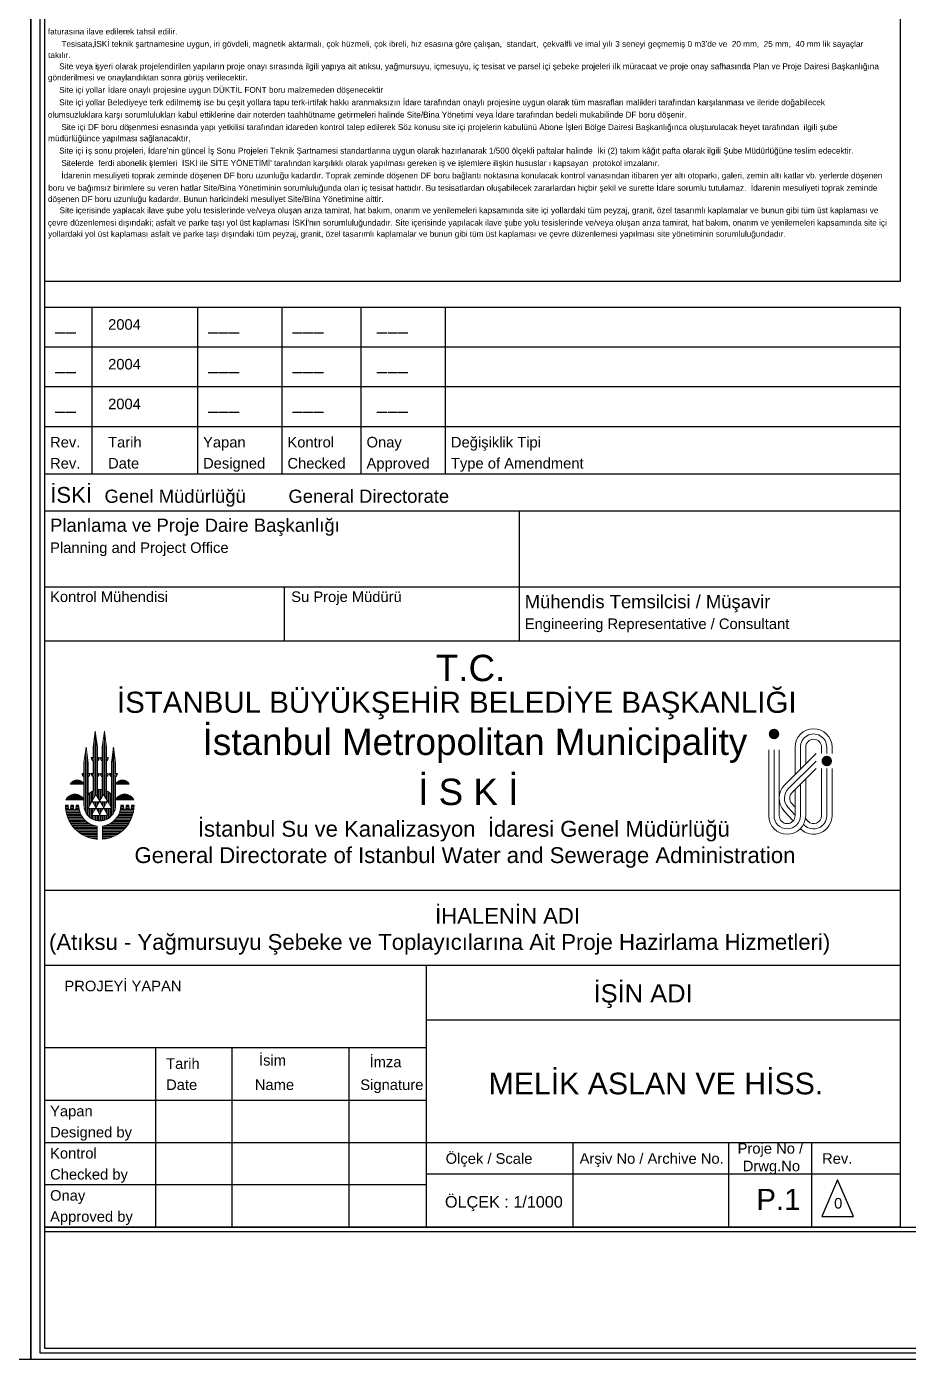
# Model space of a CAD drawing. Extents: x 386248 to 427517, y 4539405 to 4542296.
# Drawn here: x 421688 to 422645, y 4539405 to 4540853 of the extents above; entities that cross this region are included whole.
import ezdxf
from ezdxf.enums import TextEntityAlignment as Align

# ---------------------------------------------------------------- set-up
doc = ezdxf.new("R2010")
doc.units = 0
for name, color, linetype, lineweight in [('iskabis_antet', 7, 'Continuous', 0), ('iskabis_bilgi', 7, 'Continuous', 0), ('YAZILAR', 1, 'Continuous', 30)]:
    doc.layers.add(name, color=color, linetype=linetype, lineweight=lineweight)
doc.styles.add('erkan', font='')
doc.styles.get('erkan').set_extended_font_data('Arial')

msp = doc.modelspace()

# ---------------------------------------------------------------- hatches: boundary and pattern name
at = {"layer": 'iskabis_antet', "linetype": 'Continuous', "lineweight": 0}
h = msp.add_hatch(color=5, dxfattribs=at)
edge = h.paths.add_edge_path()
edge.add_arc((422499.324, 4540084.463), 5.727, 0, 360)
h = msp.add_hatch(color=5, dxfattribs=at)
edge = h.paths.add_edge_path()
edge.add_arc((422556.595, 4540055.133), 5.727, 0, 360)

# ---------------------------------------------------------------- linework, layer by layer
at = {"color": 30}
for p, q in [((422636.161, 4541194.667), (422636.161, 4540576.04)), ((422636.161, 4540576.04), (421707.46, 4540576.04)), ((421707.46, 4540548.133), (422636.161, 4540548.133)), ((421759.004, 4540367.062), (421759.004, 4540548.133)), ((421873.546, 4540367.062), (421873.546, 4540548.133)), ((421965.18, 4540367.062), (421965.18, 4540548.133)), ((422051.087, 4540367.062), (422051.087, 4540548.133)), ((422142.72, 4540367.062), (422142.72, 4540548.133)), ((422636.161, 4540548.133), (422636.161, 4539548.917)), ((421707.46, 4540504.959), (422636.161, 4540504.959)), ((421707.46, 4540461.785), (422636.161, 4540461.785)), ((421707.46, 4540418.611), (422636.161, 4540418.611)), ((421707.46, 4540367.067), (422636.161, 4540367.067)), ((421707.46, 4540326.978), (422636.161, 4540326.978)), ((422222.9, 4540185.207), (422222.9, 4540326.978)), ((421707.46, 4540244.282), (422636.161, 4540244.282)), ((421967.558, 4540185.207), (421967.558, 4540244.286)), ((422636.161, 4540185.207), (421707.46, 4540185.207)), ((422636.161, 4539914.384), (421707.46, 4539914.384)), ((422636.161, 4539832.99), (421707.46, 4539832.99)), ((422121.407, 4539832.99), (422121.407, 4539548.917)), ((422121.407, 4539773.925), (422636.161, 4539773.925)), ((422121.407, 4539743.638), (421707.46, 4539743.638)), ((421827.73, 4539743.638), (421827.73, 4539548.917)), ((421910.38, 4539743.638), (421910.38, 4539548.917)), ((422037.682, 4539743.638), (422037.682, 4539548.917)), ((422121.407, 4539686.367), (421707.46, 4539686.367)), ((422636.161, 4539640.55), (421707.46, 4539640.55)), ((422280.921, 4539640.55), (422280.921, 4539548.917)), ((422449.904, 4539640.55), (422449.904, 4539548.917)), ((422540.024, 4539640.55), (422540.024, 4539548.917)), ((422636.161, 4539606.188), (422121.407, 4539606.188)), ((422568.369, 4539600.062), (422551.364, 4539560.373)), ((422585.728, 4539560.373), (422568.369, 4539600.062)), ((422121.407, 4539594.733), (421707.46, 4539594.733)), ((422551.364, 4539560.373), (422585.728, 4539560.373)), ((422636.161, 4539548.917), (421707.46, 4539548.917))]:
    msp.add_line(p, q, dxfattribs=at)
at = {"layer": 'iskabis_antet', "color": 5, "linetype": 'Continuous', "lineweight": 0}
for p, q in [((421762.223, 4540087.4), (421759.938, 4540070.218)), ((421762.223, 4540087.4), (421759.938, 4540070.218)), ((421761.971, 4540017.3), (421761.971, 4540085.515)), ((421764.52, 4540070.218), (421762.223, 4540087.4)), ((421764.52, 4540070.218), (421762.223, 4540087.4)), ((421763.26, 4540018.21), (421763.26, 4540079.634)), ((421772.114, 4540087.423), (421769.823, 4540070.235)), ((421772.114, 4540087.423), (421769.823, 4540070.235)), ((421770.991, 4540018.205), (421770.991, 4540079.021)), ((421774.399, 4540070.235), (421772.114, 4540087.423)), ((421774.399, 4540070.235), (421772.114, 4540087.423)), ((421772.28, 4540017.374), (421772.28, 4540086.163)), ((421773.568, 4540015.146), (421773.568, 4540076.484)), ((421752.235, 4540070.178), (421749.95, 4540052.997)), ((421752.235, 4540070.178), (421749.95, 4540052.997)), ((421751.662, 4539999.712), (421751.662, 4540065.871)), ((421754.531, 4540052.997), (421752.235, 4540070.178)), ((421754.531, 4540052.997), (421752.235, 4540070.178)), ((421752.951, 4539997.49), (421752.951, 4540064.818)), ((421759.938, 4540070.218), (421759.938, 4540058.77)), ((421759.938, 4540070.218), (421759.938, 4540058.77)), ((421760.682, 4540015.066), (421760.682, 4540075.831)), ((421764.52, 4540058.77), (421764.52, 4540070.218)), ((421764.52, 4540058.77), (421764.52, 4540070.218)), ((421769.823, 4540070.235), (421769.823, 4540058.787)), ((421769.823, 4540070.235), (421769.823, 4540058.787)), ((421774.399, 4540058.787), (421774.399, 4540070.235)), ((421774.399, 4540058.787), (421774.399, 4540070.235)), ((421782.022, 4540070.178), (421779.731, 4540052.997)), ((421782.022, 4540070.178), (421779.731, 4540052.997)), ((421781.3, 4539997.478), (421781.3, 4540064.772)), ((421784.312, 4540052.997), (421782.022, 4540070.178)), ((421784.312, 4540052.997), (421782.022, 4540070.178)), ((421782.589, 4539999.706), (421782.589, 4540065.923)), ((422493.594, 4539995.686), (422493.594, 4540067.275)), ((422499.321, 4539995.686), (422499.321, 4540067.275)), ((422505.048, 4539995.686), (422505.048, 4540067.275)), ((422510.758, 4540028.846), (422545.138, 4540063.231)), ((422522.235, 4540040.317), (422522.235, 4540070.144)), ((422527.962, 4540046.05), (422527.962, 4540070.144)), ((422533.69, 4540070.144), (422533.687, 4540070.145)), ((422533.69, 4540051.777), (422533.69, 4540070.144)), ((422550.868, 4540070.145), (422550.865, 4540070.144)), ((422550.865, 4540070.144), (422550.865, 4540063.231)), ((422556.592, 4540070.144), (422556.592, 4540063.231)), ((422562.322, 4540070.145), (422562.325, 4540070.144)), ((422562.325, 4540070.144), (422562.325, 4540063.231)), ((421749.95, 4540052.997), (421749.95, 4540041.543)), ((421749.95, 4540052.997), (421749.95, 4540041.543)), ((421750.374, 4540003.406), (421750.374, 4540056.193)), ((421754.239, 4539995.835), (421754.239, 4540055.167)), ((421754.531, 4540041.543), (421754.531, 4540052.997)), ((421754.531, 4540041.543), (421754.531, 4540052.997)), ((421757.933, 4540058.77), (421757.931, 4540058.771)), ((421759.938, 4540058.77), (421757.933, 4540058.77)), ((421759.938, 4540058.77), (421757.933, 4540058.77)), ((421758.105, 4540057.579), (421758.105, 4540058.77)), ((421759.394, 4540055.557), (421759.394, 4540058.77)), ((421759.935, 4540055.138), (421759.938, 4540055.133)), ((421759.938, 4540055.133), (421759.938, 4540041.583)), ((421759.938, 4540055.133), (421759.938, 4540041.583)), ((421764.52, 4540055.133), (421764.517, 4540055.138)), ((421766.524, 4540058.77), (421764.52, 4540058.77)), ((421766.524, 4540058.77), (421764.52, 4540058.77)), ((421764.52, 4540041.583), (421764.52, 4540055.133)), ((421764.52, 4540041.583), (421764.52, 4540055.133)), ((421764.548, 4540055.162), (421764.548, 4540058.77)), ((421765.837, 4540056.456), (421765.837, 4540058.77)), ((421766.521, 4540058.771), (421766.524, 4540058.77)), ((421767.818, 4540058.787), (421767.818, 4540058.79)), ((421769.823, 4540058.787), (421767.818, 4540058.787)), ((421769.823, 4540058.787), (421767.818, 4540058.787)), ((421768.414, 4540056.622), (421768.414, 4540058.787)), ((421769.703, 4540055.23), (421769.703, 4540058.787)), ((421769.822, 4540055.156), (421769.823, 4540055.156)), ((421769.823, 4540055.156), (421769.823, 4540041.606)), ((421769.823, 4540055.156), (421769.823, 4540041.606)), ((421776.403, 4540058.787), (421774.399, 4540058.787)), ((421776.403, 4540058.787), (421774.399, 4540058.787)), ((421774.399, 4540041.606), (421774.399, 4540055.156)), ((421774.399, 4540055.156), (421774.404, 4540055.156)), ((421774.399, 4540041.606), (421774.399, 4540055.156)), ((421774.857, 4540055.488), (421774.857, 4540058.787)), ((421776.146, 4540057.344), (421776.146, 4540058.787)), ((421776.408, 4540058.79), (421776.403, 4540058.787)), ((421779.731, 4540052.997), (421779.731, 4540041.543)), ((421779.731, 4540052.997), (421779.731, 4540041.543)), ((421780.011, 4539995.829), (421780.011, 4540055.122)), ((421783.877, 4540003.4), (421783.877, 4540056.238)), ((421784.312, 4540041.543), (421784.312, 4540052.997)), ((421784.312, 4540041.543), (421784.312, 4540052.997)), ((422514.813, 4540024.797), (422545.138, 4540055.133)), ((421746.525, 4540033.508), (421738.662, 4540033.508)), ((421742.51, 4540034.47), (421742.419, 4540034.47)), ((421747.945, 4540041.543), (421747.945, 4540041.546)), ((421749.95, 4540041.543), (421747.945, 4540041.543)), ((421749.95, 4540041.543), (421747.945, 4540041.543)), ((421749.085, 4540038.633), (421749.085, 4540041.543)), ((421749.949, 4540037.913), (421749.95, 4540037.906)), ((421749.95, 4540037.906), (421749.95, 4540007.18)), ((421749.95, 4540037.906), (421749.95, 4540007.18)), ((421756.536, 4540041.543), (421754.531, 4540041.543)), ((421756.536, 4540041.543), (421754.531, 4540041.543)), ((421754.531, 4540037.906), (421754.531, 4540037.913)), ((421754.531, 4540018.863), (421754.531, 4540037.906)), ((421754.531, 4540018.863), (421754.531, 4540037.906)), ((421755.528, 4540038.782), (421755.528, 4540041.543)), ((421756.535, 4540041.546), (421756.536, 4540041.543)), ((421757.933, 4540041.583), (421757.931, 4540041.59)), ((421759.938, 4540041.583), (421757.933, 4540041.583)), ((421759.938, 4540041.583), (421757.933, 4540041.583)), ((421758.105, 4540040.392), (421758.105, 4540041.583)), ((421759.394, 4540038.37), (421759.394, 4540041.583)), ((421759.935, 4540037.956), (421759.938, 4540037.952)), ((421759.938, 4540037.952), (421759.938, 4540022.781)), ((421759.938, 4540037.952), (421759.938, 4540022.781)), ((421764.52, 4540037.952), (421764.517, 4540037.956)), ((421766.524, 4540041.583), (421764.52, 4540041.583)), ((421766.524, 4540041.583), (421764.52, 4540041.583)), ((421764.52, 4540024.161), (421764.52, 4540037.952)), ((421764.52, 4540024.161), (421764.52, 4540037.952)), ((421764.548, 4540037.975), (421764.548, 4540041.583)), ((421765.837, 4540039.275), (421765.837, 4540041.583)), ((421766.521, 4540041.59), (421766.524, 4540041.583)), ((421767.818, 4540041.606), (421767.818, 4540041.608)), ((421769.823, 4540041.606), (421767.818, 4540041.606)), ((421769.823, 4540041.606), (421767.818, 4540041.606)), ((421768.414, 4540039.441), (421768.414, 4540041.606)), ((421769.703, 4540038.055), (421769.703, 4540041.606)), ((421769.822, 4540037.975), (421769.823, 4540037.969)), ((421769.823, 4540037.969), (421769.823, 4540024.149)), ((421769.823, 4540037.969), (421769.823, 4540024.149)), ((421776.403, 4540041.606), (421774.399, 4540041.606)), ((421776.403, 4540041.606), (421774.399, 4540041.606)), ((421774.399, 4540037.969), (421774.404, 4540037.975)), ((421774.399, 4540022.746), (421774.399, 4540037.969)), ((421774.399, 4540022.746), (421774.399, 4540037.969)), ((421774.857, 4540038.313), (421774.857, 4540041.606)), ((421776.146, 4540040.162), (421776.146, 4540041.606)), ((421776.408, 4540041.608), (421776.403, 4540041.606)), ((421777.726, 4540041.543), (421777.726, 4540041.546)), ((421779.731, 4540041.543), (421777.726, 4540041.543)), ((421779.731, 4540041.543), (421777.726, 4540041.543)), ((421778.723, 4540038.811), (421778.723, 4540041.543)), ((421779.73, 4540037.913), (421779.731, 4540037.906)), ((421779.731, 4540037.906), (421779.731, 4540018.863)), ((421779.731, 4540037.906), (421779.731, 4540018.863)), ((421786.317, 4540041.543), (421784.312, 4540041.543)), ((421786.317, 4540041.543), (421784.312, 4540041.543)), ((421784.312, 4540037.906), (421784.312, 4540037.913)), ((421784.312, 4540007.18), (421784.312, 4540037.906)), ((421784.312, 4540007.18), (421784.312, 4540037.906)), ((421785.166, 4540038.633), (421785.166, 4540041.543)), ((421786.316, 4540041.546), (421786.317, 4540041.543)), ((421787.823, 4540033.508), (421795.681, 4540033.508)), ((422518.856, 4540020.748), (422545.138, 4540047.024)), ((422533.69, 4540035.575), (422533.69, 4539995.686)), ((422550.865, 4540047.024), (422550.865, 4539995.686)), ((422556.592, 4540047.024), (422556.592, 4539995.686)), ((422562.325, 4540047.024), (422562.325, 4539995.686)), ((421735.151, 4540030.083), (421735.151, 4540030.089)), ((421750.036, 4540030.083), (421735.151, 4540030.083)), ((421749.715, 4540030.61), (421735.472, 4540030.61)), ((421748.982, 4540031.572), (421736.21, 4540031.572)), ((421747.98, 4540032.54), (421737.196, 4540032.54)), ((421750.034, 4540030.089), (421750.036, 4540030.083)), ((421754.531, 4540018.865), (421754.531, 4540018.863)), ((421755.528, 4540005.857), (421755.528, 4540019.854)), ((421756.817, 4540008.096), (421756.817, 4540020.908)), ((421758.105, 4540010.324), (421758.105, 4540021.784)), ((421759.394, 4540012.838), (421759.394, 4540022.506)), ((421759.938, 4540022.781), (421759.935, 4540022.786)), ((421764.517, 4540024.165), (421764.52, 4540024.161)), ((421764.548, 4540016.458), (421764.548, 4540024.161)), ((421765.837, 4540014.224), (421765.837, 4540024.31)), ((421767.125, 4540011.882), (421767.125, 4540024.356)), ((421768.414, 4540014.15), (421768.414, 4540024.31)), ((421769.703, 4540016.389), (421769.703, 4540024.161)), ((421769.823, 4540024.149), (421769.822, 4540024.153)), ((421774.404, 4540022.749), (421774.399, 4540022.746)), ((421774.857, 4540012.913), (421774.857, 4540022.512)), ((421776.146, 4540010.525), (421776.146, 4540021.784)), ((421777.434, 4540008.348), (421777.434, 4540020.908)), ((421778.723, 4540006.109), (421778.723, 4540019.854)), ((421779.731, 4540018.863), (421779.73, 4540018.865)), ((421784.311, 4540030.089), (421784.312, 4540030.083)), ((421784.312, 4540030.083), (421799.197, 4540030.083)), ((421784.633, 4540030.61), (421798.871, 4540030.61)), ((421785.36, 4540031.572), (421798.138, 4540031.572)), ((421786.368, 4540032.54), (421797.153, 4540032.54)), ((421799.197, 4540030.083), (421799.194, 4540030.089)), ((422510.761, 4540028.852), (422510.758, 4540028.846)), ((422514.81, 4540024.802), (422514.813, 4540024.797)), ((422518.86, 4540020.752), (422518.856, 4540020.748)), ((422522.235, 4540024.121), (422522.235, 4539995.686)), ((422527.962, 4540029.848), (422527.962, 4539995.686)), ((421729.904, 4540007.184), (421729.905, 4540007.18)), ((421729.905, 4540007.18), (421732.768, 4540007.18)), ((421729.928, 4540006.143), (421732.831, 4540006.143)), ((421729.985, 4540004.855), (421732.917, 4540004.855)), ((421730.197, 4540012.907), (421730.196, 4540012.912)), ((421750.036, 4540012.907), (421730.197, 4540012.907)), ((421749.835, 4540013.297), (421730.409, 4540013.297)), ((421749.245, 4540014.259), (421730.993, 4540014.259)), ((421748.495, 4540015.227), (421731.72, 4540015.227)), ((421747.567, 4540016.195), (421732.671, 4540016.195)), ((421732.768, 4540007.18), (421733.055, 4540002.598)), ((421746.342, 4540017.162), (421733.88, 4540017.162)), ((421735.346, 4540002.598), (421735.632, 4540007.18)), ((421735.489, 4540004.855), (421738.639, 4540004.855)), ((421735.569, 4540006.143), (421738.559, 4540006.143)), ((421744.618, 4540018.125), (421735.615, 4540018.125)), ((421735.632, 4540007.18), (421738.496, 4540007.18)), ((421738.496, 4540007.18), (421738.776, 4540002.598)), ((421741.073, 4540002.598), (421741.353, 4540007.18)), ((421741.216, 4540004.855), (421744.354, 4540004.855)), ((421741.29, 4540006.143), (421744.257, 4540006.143)), ((421741.353, 4540007.18), (421744.223, 4540007.18)), ((421744.223, 4540007.18), (421744.222, 4540007.184)), ((421749.95, 4540007.18), (421749.949, 4540007.184)), ((421750.034, 4540012.912), (421750.036, 4540012.907)), ((421754.892, 4540004.758), (421758.157, 4540010.416)), ((421754.895, 4540004.761), (421754.892, 4540004.758)), ((421758.157, 4540010.416), (421758.16, 4540010.417)), ((421759.01, 4540012.168), (421759.007, 4540012.171)), ((421762.275, 4540017.827), (421759.01, 4540012.168)), ((421759.394, 4540010.679), (421759.394, 4540010.96)), ((421759.648, 4540010.417), (421759.646, 4540010.416)), ((421759.646, 4540010.416), (421762.916, 4540004.758)), ((421759.751, 4540010.882), (421759.749, 4540010.88)), ((421759.749, 4540010.88), (421766.283, 4540010.88)), ((421760.682, 4540008.618), (421760.682, 4540010.88)), ((421761.971, 4540006.39), (421761.971, 4540010.88)), ((421762.273, 4540017.827), (421762.275, 4540017.827)), ((421762.916, 4540004.758), (421762.914, 4540004.761)), ((421763.121, 4540004.775), (421763.122, 4540004.769)), ((421763.122, 4540004.769), (421766.387, 4540010.427)), ((421763.26, 4540005.015), (421763.26, 4540010.88)), ((421763.764, 4540017.827), (421763.761, 4540017.827)), ((421767.022, 4540012.168), (421763.764, 4540017.827)), ((421764.548, 4540007.243), (421764.548, 4540010.88)), ((421765.837, 4540009.482), (421765.837, 4540010.88)), ((421766.283, 4540010.88), (421766.282, 4540010.882)), ((421766.387, 4540010.427), (421766.386, 4540010.431)), ((421767.026, 4540012.171), (421767.022, 4540012.168)), ((421767.125, 4540010.851), (421767.125, 4540011.596)), ((421767.269, 4540012.168), (421770.539, 4540017.827)), ((421767.269, 4540012.171), (421767.269, 4540012.168)), ((421767.874, 4540010.431), (421767.876, 4540010.427)), ((421767.876, 4540010.427), (421771.14, 4540004.769)), ((421768.007, 4540010.88), (421768.013, 4540010.882)), ((421774.542, 4540010.88), (421768.007, 4540010.88)), ((421768.414, 4540009.494), (421768.414, 4540010.88)), ((421769.703, 4540007.255), (421769.703, 4540010.88)), ((421770.539, 4540017.827), (421770.534, 4540017.827)), ((421770.991, 4540005.027), (421770.991, 4540010.88)), ((421771.14, 4540004.769), (421771.14, 4540004.775)), ((421771.489, 4540004.758), (421771.488, 4540004.761)), ((421774.754, 4540010.416), (421771.489, 4540004.758)), ((421772.022, 4540017.827), (421772.022, 4540017.827)), ((421772.022, 4540017.827), (421775.292, 4540012.168)), ((421772.28, 4540006.132), (421772.28, 4540010.88)), ((421773.568, 4540008.36), (421773.568, 4540010.88)), ((421774.544, 4540010.882), (421774.542, 4540010.88)), ((421774.754, 4540010.417), (421774.754, 4540010.416)), ((421774.857, 4540010.536), (421774.857, 4540010.943)), ((421775.292, 4540012.168), (421775.288, 4540012.171)), ((421776.243, 4540010.416), (421776.242, 4540010.417)), ((421779.507, 4540004.758), (421776.243, 4540010.416)), ((421779.507, 4540004.761), (421779.507, 4540004.758)), ((421784.311, 4540012.912), (421784.312, 4540012.907)), ((421784.312, 4540012.907), (421804.151, 4540012.907)), ((421784.312, 4540007.184), (421784.312, 4540007.18)), ((421784.513, 4540013.297), (421803.939, 4540013.297)), ((421785.097, 4540014.259), (421803.349, 4540014.259)), ((421785.853, 4540015.227), (421802.622, 4540015.227)), ((421786.781, 4540016.195), (421801.677, 4540016.195)), ((421788.001, 4540017.162), (421800.463, 4540017.162)), ((421789.73, 4540018.125), (421798.728, 4540018.125)), ((421789.908, 4540004.855), (421793.046, 4540004.855)), ((421790.005, 4540006.143), (421792.966, 4540006.143)), ((421790.04, 4540007.18), (421790.039, 4540007.184)), ((421792.897, 4540007.18), (421790.04, 4540007.18)), ((421793.189, 4540002.598), (421792.897, 4540007.18)), ((421795.767, 4540007.18), (421795.475, 4540002.598)), ((421795.618, 4540004.855), (421798.773, 4540004.855)), ((421795.704, 4540006.143), (421798.693, 4540006.143)), ((421798.624, 4540007.18), (421795.767, 4540007.18)), ((421798.917, 4540002.598), (421798.624, 4540007.18)), ((421801.494, 4540007.18), (421801.202, 4540002.598)), ((421801.345, 4540004.855), (421804.277, 4540004.855)), ((421801.431, 4540006.143), (421804.334, 4540006.143)), ((421804.357, 4540007.18), (421801.494, 4540007.18)), ((421804.151, 4540012.907), (421804.149, 4540012.912)), ((421804.357, 4540007.184), (421804.357, 4540007.18)), ((422514.366, 4540005.009), (422514.369, 4540005.015)), ((422522.235, 4539996.407), (422514.366, 4540005.009)), ((422518.593, 4540008.875), (422518.595, 4540008.88)), ((422522.235, 4540004.895), (422518.593, 4540008.875)), ((421730.094, 4540003.566), (421732.998, 4540003.566)), ((421730.237, 4540002.278), (421744.767, 4540002.278)), ((421730.438, 4540000.989), (421745.082, 4540000.989)), ((421730.678, 4539999.7), (421745.477, 4539999.7)), ((421730.959, 4539998.412), (421745.975, 4539998.412)), ((421731.297, 4539997.123), (421746.554, 4539997.123)), ((421731.692, 4539995.835), (421747.241, 4539995.835)), ((421732.121, 4539994.546), (421748.037, 4539994.546)), ((421732.614, 4539993.257), (421748.953, 4539993.257)), ((421733.055, 4540002.598), (421735.346, 4540002.598)), ((421733.164, 4539991.969), (421750.007, 4539991.969)), ((421733.771, 4539990.68), (421751.238, 4539990.68)), ((421734.435, 4539989.392), (421752.716, 4539989.392)), ((421735.403, 4540003.566), (421738.719, 4540003.566)), ((421738.776, 4540002.598), (421741.073, 4540002.598)), ((421741.13, 4540003.566), (421744.521, 4540003.566)), ((421755.528, 4539994.517), (421755.528, 4540003.486)), ((421755.637, 4540003.469), (421755.639, 4540003.472)), ((421762.171, 4540003.469), (421755.637, 4540003.469)), ((421756.817, 4539993.435), (421756.817, 4540003.469)), ((421758.105, 4539992.57), (421758.105, 4540003.469)), ((421759.01, 4539997.381), (421759.007, 4539997.387)), ((421762.275, 4540003.039), (421759.01, 4539997.381)), ((421759.394, 4539998.051), (421759.394, 4540003.469)), ((421759.394, 4539991.849), (421759.394, 4539996.184)), ((421759.751, 4539996.098), (421759.749, 4539996.092)), ((421759.749, 4539996.092), (421766.283, 4539996.092)), ((421760.682, 4540000.279), (421760.682, 4540003.469)), ((421760.682, 4539991.264), (421760.682, 4539996.092)), ((421761.971, 4540002.512), (421761.971, 4540003.469)), ((421761.971, 4539990.801), (421761.971, 4539996.092)), ((421762.17, 4540003.472), (421762.171, 4540003.469)), ((421762.273, 4540003.043), (421762.275, 4540003.039)), ((421763.26, 4540003.423), (421763.26, 4540003.744)), ((421763.26, 4539990.451), (421763.26, 4539996.092)), ((421763.764, 4540003.039), (421763.761, 4540003.043)), ((421767.022, 4539997.381), (421763.764, 4540003.039)), ((421763.867, 4540003.48), (421763.865, 4540003.486)), ((421770.396, 4540003.48), (421763.867, 4540003.48)), ((421764.548, 4540001.671), (421764.548, 4540003.48)), ((421764.548, 4539990.205), (421764.548, 4539996.092)), ((421765.837, 4539999.437), (421765.837, 4540003.48)), ((421765.837, 4539990.062), (421765.837, 4539996.092)), ((421766.283, 4539996.092), (421766.282, 4539996.098)), ((421767.026, 4539997.387), (421767.022, 4539997.381)), ((421767.125, 4539997.106), (421767.125, 4540003.48)), ((421767.125, 4539990.01), (421767.125, 4539996.808)), ((421767.269, 4539997.381), (421770.539, 4540003.039)), ((421767.269, 4539997.387), (421767.269, 4539997.381)), ((421768.007, 4539996.092), (421768.013, 4539996.098)), ((421774.542, 4539996.092), (421768.007, 4539996.092)), ((421768.414, 4539999.363), (421768.414, 4540003.48)), ((421768.414, 4539990.056), (421768.414, 4539996.092)), ((421769.703, 4540001.602), (421769.703, 4540003.48)), ((421769.703, 4539990.205), (421769.703, 4539996.092)), ((421770.396, 4540003.486), (421770.396, 4540003.48)), ((421770.539, 4540003.039), (421770.534, 4540003.043)), ((421770.991, 4540003.417), (421770.991, 4540003.732)), ((421770.991, 4539990.445), (421770.991, 4539996.092)), ((421772.022, 4540003.043), (421772.022, 4540003.039)), ((421772.022, 4540003.039), (421775.292, 4539997.381)), ((421772.232, 4540003.472), (421772.228, 4540003.469)), ((421772.228, 4540003.469), (421778.763, 4540003.469)), ((421772.28, 4540002.593), (421772.28, 4540003.469)), ((421772.28, 4539990.795), (421772.28, 4539996.092)), ((421773.568, 4540000.359), (421773.568, 4540003.469)), ((421773.568, 4539991.259), (421773.568, 4539996.092)), ((421774.544, 4539996.098), (421774.542, 4539996.092)), ((421774.857, 4539998.126), (421774.857, 4540003.469)), ((421774.857, 4539991.849), (421774.857, 4539996.155)), ((421775.292, 4539997.381), (421775.288, 4539997.387)), ((421776.146, 4539992.57), (421776.146, 4540003.469)), ((421777.434, 4539993.452), (421777.434, 4540003.469)), ((421778.723, 4539994.506), (421778.723, 4540003.469)), ((421778.763, 4540003.469), (421778.763, 4540003.472)), ((421781.546, 4539989.392), (421799.827, 4539989.392)), ((421783.024, 4539990.68), (421800.491, 4539990.68)), ((421784.255, 4539991.969), (421801.093, 4539991.969)), ((421785.309, 4539993.257), (421801.648, 4539993.257)), ((421786.225, 4539994.546), (421802.141, 4539994.546)), ((421787.021, 4539995.835), (421802.57, 4539995.835)), ((421787.709, 4539997.123), (421802.966, 4539997.123)), ((421788.287, 4539998.412), (421803.303, 4539998.412)), ((421788.785, 4539999.7), (421803.584, 4539999.7)), ((421789.18, 4540000.989), (421803.825, 4540000.989)), ((421789.495, 4540002.278), (421804.025, 4540002.278)), ((421789.742, 4540003.566), (421793.132, 4540003.566)), ((421795.475, 4540002.598), (421793.189, 4540002.598)), ((421795.532, 4540003.566), (421798.859, 4540003.566)), ((421801.202, 4540002.598), (421798.917, 4540002.598)), ((421801.265, 4540003.566), (421804.168, 4540003.566)), ((422493.597, 4539995.693), (422493.594, 4539995.686)), ((422499.324, 4539995.693), (422499.321, 4539995.686)), ((422505.051, 4539995.693), (422505.048, 4539995.686)), ((422510.14, 4540001.144), (422510.143, 4540001.15)), ((422520.202, 4539990.148), (422510.14, 4540001.144)), ((422522.235, 4539995.686), (422522.233, 4539995.693)), ((422527.962, 4539995.686), (422527.96, 4539995.693)), ((422536.381, 4539989.432), (422533.449, 4539992.628)), ((422533.69, 4539995.686), (422533.687, 4539995.693)), ((421735.168, 4539988.103), (421754.468, 4539988.103)), ((421735.981, 4539986.814), (421756.662, 4539986.814)), ((421736.863, 4539985.526), (421759.692, 4539985.526)), ((421737.826, 4539984.237), (421764.268, 4539984.237)), ((421738.874, 4539982.949), (421764.268, 4539982.949)), ((421740.03, 4539981.66), (421764.268, 4539981.66)), ((421741.308, 4539980.372), (421764.268, 4539980.372)), ((421742.722, 4539979.083), (421764.268, 4539979.083)), ((421744.286, 4539977.794), (421764.268, 4539977.794)), ((421746.038, 4539976.506), (421764.268, 4539976.506)), ((421748.071, 4539975.217), (421764.268, 4539975.217)), ((421764.267, 4539984.455), (421764.268, 4539984.449)), ((421764.268, 4539984.449), (421764.268, 4539969.954)), ((421769.994, 4539984.455), (421769.995, 4539984.449)), ((421769.995, 4539984.449), (421769.995, 4539970.063)), ((421769.995, 4539984.237), (421796.437, 4539984.237)), ((421769.995, 4539982.949), (421795.389, 4539982.949)), ((421769.995, 4539981.66), (421794.232, 4539981.66)), ((421769.995, 4539980.372), (421792.949, 4539980.372)), ((421769.995, 4539979.083), (421791.54, 4539979.083)), ((421769.995, 4539977.794), (421789.977, 4539977.794)), ((421769.995, 4539976.506), (421788.224, 4539976.506)), ((421769.995, 4539975.217), (421786.191, 4539975.217)), ((421774.571, 4539985.526), (421797.399, 4539985.526)), ((421777.595, 4539986.814), (421798.281, 4539986.814)), ((421779.794, 4539988.103), (421799.094, 4539988.103)), ((422532.155, 4539985.566), (422531.404, 4539986.391)), ((421750.419, 4539973.929), (421764.268, 4539973.929)), ((421753.266, 4539972.64), (421764.268, 4539972.64)), ((421757.063, 4539971.351), (421764.268, 4539971.351)), ((421764.268, 4539970.063), (421764.267, 4539970.068)), ((421764.268, 4539969.954), (421764.268, 4539970.063)), ((421769.995, 4539970.063), (421769.994, 4539970.068)), ((421769.995, 4539973.929), (421783.843, 4539973.929)), ((421769.995, 4539972.64), (421780.991, 4539972.64)), ((421769.995, 4539971.351), (421777.199, 4539971.351))]:
    msp.add_line(p, q, dxfattribs=at)
for centre, radius, start, end in [((422542.278, 4540070.145), 20.045, 0.000008, 180.000006), ((422542.278, 4540070.145), 14.318, 359.999992, 180.000008), ((422542.278, 4540070.145), 8.591, 0.000014, 180.000014), ((421762.226, 4540058.771), 4.295, 180, 237.769047), ((421762.226, 4540058.771), 4.295, 180, 237.769047), ((421762.226, 4540058.771), 4.295, 302.230953, 0), ((421762.226, 4540058.771), 4.295, 302.230953, 0), ((421772.113, 4540058.79), 4.295, 180, 237.769047), ((421772.113, 4540058.79), 4.295, 180, 237.769047), ((421772.113, 4540058.79), 4.295, 302.230953, 0), ((421772.113, 4540058.79), 4.295, 302.230953, 0), ((421742.592, 4540025.978), 8.502, 28.916331, 151.083669), ((421752.24, 4540041.546), 4.295, 180, 237.769047), ((421752.24, 4540041.546), 4.295, 180, 237.769047), ((421752.24, 4540041.546), 4.295, 302.230953, 0), ((421752.24, 4540041.546), 4.295, 302.230953, 0), ((421762.226, 4540041.59), 4.295, 180, 237.769047), ((421762.226, 4540041.59), 4.295, 180, 237.769047), ((421762.226, 4540041.59), 4.295, 302.230953, 0), ((421762.226, 4540041.59), 4.295, 302.230953, 0), ((421772.113, 4540041.608), 4.295, 180, 237.769047), ((421772.113, 4540041.608), 4.295, 180, 237.769047), ((421772.113, 4540041.608), 4.295, 302.230953, 0), ((421772.113, 4540041.608), 4.295, 302.230953, 0), ((421782.021, 4540041.546), 4.295, 180, 237.769047), ((421782.021, 4540041.546), 4.295, 180, 237.769047), ((421791.752, 4540025.978), 8.502, 28.916331, 151.083669), ((421782.021, 4540041.546), 4.295, 302.230953, 0), ((421782.021, 4540041.546), 4.295, 302.230953, 0), ((421740.115, 4540008.052), 11.046, 26.104672, 153.895328), ((421767.13, 4540007.184), 17.181, 114.757503, 137.166572), ((421767.13, 4540007.184), 17.181, 114.757503, 137.166572), ((421767.13, 4540007.184), 17.181, 80.986619, 98.749339), ((421767.13, 4540007.184), 17.181, 80.986619, 98.749339), ((421767.13, 4540007.184), 17.181, 42.833428, 64.954883), ((421767.13, 4540007.184), 17.181, 42.833428, 64.954883), ((421794.23, 4540008.052), 11.046, 26.104672, 153.895328), ((422524.934, 4540014.678), 20.045, 135, 222.444708), ((422524.934, 4540014.678), 14.318, 135, 222.444708), ((422524.934, 4540014.678), 8.591, 135, 222.444708), ((421767.13, 4540007.184), 37.226, 180, 265.588275), ((421767.13, 4540007.184), 22.908, 180, 262.819244), ((421767.13, 4540007.184), 17.181, 179.999992, 0), ((421755.639, 4540004.331), 0.859, 150, 270), ((421758.904, 4540009.988), 0.859, 30, 150), ((421759.751, 4540011.741), 0.859, 150, 270), ((421762.17, 4540004.331), 0.859, 270, 30), ((421763.017, 4540017.397), 0.859, 30, 150), ((421763.865, 4540004.345), 0.859, 150, 270), ((421766.282, 4540011.741), 0.859, 270, 30), ((421767.13, 4540010.001), 0.859, 30, 150), ((421768.013, 4540011.741), 0.859, 150, 270), ((421767.13, 4540007.184), 37.226, 274.412328, 0.000708), ((421767.13, 4540007.184), 22.908, 277.181736, 0.00115), ((421770.396, 4540004.345), 0.859, 270, 30), ((421771.278, 4540017.397), 0.859, 30, 150), ((421772.232, 4540004.331), 0.859, 150, 270), ((421774.544, 4540011.741), 0.859, 270, 30), ((421775.498, 4540009.988), 0.859, 30, 150), ((421778.763, 4540004.331), 0.859, 270, 30), ((421759.751, 4539996.957), 0.859, 150, 270), ((421763.017, 4540002.613), 0.859, 30, 150), ((421766.282, 4539996.957), 0.859, 270, 30), ((421768.013, 4539996.957), 0.859, 150, 270), ((421771.278, 4540002.613), 0.859, 30, 150), ((421774.544, 4539996.957), 0.859, 270, 30), ((422513.642, 4539995.693), 20.045, 180, 0), ((422513.642, 4539995.693), 14.318, 180, 0), ((422513.642, 4539995.693), 8.591, 180, 0), ((422542.278, 4539995.693), 20.045, 225, 0.000003), ((422542.278, 4539995.693), 14.318, 225, 0.000008), ((422542.278, 4539995.693), 8.591, 225, 0.000017)]:
    msp.add_arc(centre, radius, start, end, dxfattribs=at)
msp.add_point((421764.268, 4539970.063), dxfattribs=at)
at = {"layer": 'YAZILAR', "color": 133, "ltscale": 5}
for p, q in [((421692.46, 4539405.231), (421692.46, 4542295.7)), ((421702.46, 4539411.988), (421702.46, 4542285.7)), ((421707.46, 4539416.988), (421707.46, 4542280.7)), ((421707.46, 4539548.917), (424423.202, 4539548.917)), ((421707.46, 4539543.917), (424423.202, 4539543.917)), ((424433.202, 4539411.988), (421702.46, 4539411.988)), ((424423.202, 4539416.988), (421707.46, 4539416.988)), ((424433.202, 4539405.231), (421692.46, 4539405.231))]:
    msp.add_line(p, q, dxfattribs=at)
msp.add_lwpolyline([(420043.388, 4542295.7), (421692.46, 4542295.7), (421692.46, 4539405.231), (420043.388, 4539405.231)], close=True, dxfattribs=at)

# ---------------------------------------------------------------- texts
at = {"linetype": 'Continuous', "lineweight": 0, "style": 'erkan'}
for s, height, p in [('faturasına ilave edilerek tahsil edilir.', 6.36118, (421710.789, 4540844.309)), (' Tesisata, ', 6.36118, (421723.079, 4540830.839)), ("İSKİ teknik şartnamesine uygun, iri gövdeli, magnetik aktarmalı, çok hüzmeli, çok ibreli, hız esasına göre çalışan,  standart,  çekvalfli ve imal yılı 3 seneyi geçmemiş 0 m3'de ve  20 mm,  25 mm,  40 mm lik sayaçlar", 6.361182, (421760.897, 4540830.839)), ('takılır.', 6.3612, (421711.06, 4540818.685)), ('gönderilmesi ve onaylandıktan sonra görüş verilecektir.', 6.36118, (421710.872, 4540794.374)), ('Site veya i', 6.36118, (421723.079, 4540806.527)), ('şyeri olarak projelendirilen yapıların proje onayı sırasında ilgili yapıya ait atıksu, yağmursuyu, içmesuyu, iç tesisat ve parsel içi şebeke projeleri ilk müracaat ve proje onay safhasında Plan ve Proje Dairesi Başkanlığına', 6.361182, (421762.727, 4540806.527)), ('Site içi yollar ', 6.36118, (421723.079, 4540780.904)), ('İdare onaylı projesine uygun DÜKTİL FONT boru malzemeden döşenecektir', 6.36118, (421776.032, 4540780.904)), ('Site içi yollar Belediyeye terk edilmemi', 6.36118, (421723.079, 4540767.434)), ('ş ise bu çeşit yollara tapu terk-irtifak hakkı aranmaksızın İdare tarafından onaylı projesine uygun olarak tüm masrafları malikleri tarafından karşılanması ve ileride doğabilecek', 6.361182, (421873.055, 4540767.434)), ('olumsuzluklara karşı sorumlulukları kabul ettiklerine dair noterden taahhütname getirmeleri halinde Site/Bina Yönetimi veya İdare tarafından bedeli mukabilinde DF boru döşenir.', 6.361182, (421710.835, 4540753.964)), (' Site içi DF boru dö', 6.36118, (421723.079, 4540740.494)), ('şenmesi esnasında yapı yetkilisi tarafından idareden kontrol talep edilerek Söz konusu site içi projelerin kabulünü Abone İşleri Bölge Dairesi Başkanlığınca oluşturulacak heyet tarafından  ilgili şube', 6.361182, (421797.436, 4540740.494)), ('müdürlüğünce yapılması sağlanacaktır,', 6.36118, (421711.074, 4540728.34)), ('Site içi i', 6.3612, (421723.079, 4540714.87)), ("ş sonu projeleri, İdare'nin güncel İş Sonu Projeleri Teknik Şartnamesi standartlarına uygun olarak hazırlanarak 1/500 ölçekli paftalar halinde  İki (2) takım kâğıt pafta olarak ilgili Şube Müdürlüğüne teslim edecektir.", 6.361182, (421754.385, 4540714.87)), (' Sitelerde  ferdi abonelik i', 6.36118, (421723.079, 4540701.4)), ("şlemleri  İSKİ ile SİTE YÖNETİMİ' tarafından karşılıklı olarak yapılması gereken iş ve işlemlere ilişkin hususlar ı kapsayan  protokol imzalanır.", 6.361182, (421820.886, 4540701.4)), ('İdarenin mesuliyeti toprak zeminde döşenen DF boru uzunluğu kadardır. Toprak zeminde döşenen DF boru bağlantı noktasına konulacak kontrol vanasından itibaren yer altı otoparkı, galeri, zemin altı katlar vb. yerlerde döşenen', 6.361182, (421725.427, 4540687.93)), ('boru ve bağımsız birimlere su veren hatlar Site/Bina Yönetiminin sorumluluğunda olan iç tesisat hattıdır. Bu tesisatlardan oluşabilecek zararlardan hiçbir şekil ve surette İdare sorumlu tutulamaz.  İdarenin mesuliyeti toprak zeminde', 6.361182, (421711.174, 4540674.46)), ('döşenen DF boru uzunluğu kadardır. Bunun haricindeki mesuliyet Site/Bina Yönetimine aittir.', 6.36118, (421710.84, 4540662.307)), ('Site içerisinde yap', 6.36118, (421723.469, 4540650.149)), ('ılacak ilave şube yolu tesislerinde ve/veya oluşan arıza tamirat, hat bakım, onarım ve yenilemeleri kapsamında site içi yollardaki tüm peyzaj, granit, özel tasarımlı kaplamalar ve bunun gibi tüm üst kaplaması ve', 6.361182, (421792.851, 4540650.149)), ("çevre düzenlemesi dışındaki; asfalt ve parke taşı yol üst kaplaması İSKİ'nın sorumluluğundadır. Site içerisinde yapılacak ilave şube yolu tesislerinde ve/veya oluşan arıza tamirat, hat bakım, onarım ve yenilemeleri kapsamında site içi", 6.361182, (421710.83, 4540636.679)), ('yollardaki yol üst kaplaması asfalt ve parke taşı dışındaki tüm peyzaj, granit, özel tasarımlı kaplamalar ve bunun gibi tüm üst kaplaması ve çevre düzenlemesi yapılması site yönetiminin sorumluluğundadır.', 6.361182, (421711.096, 4540624.52))]:
    msp.add_text(s, height=height, dxfattribs=at).set_placement(p)
at = {"style": 'erkan'}
for s, height, p in [('T.C.', 28.6355, (422169.796, 4540141.87)), ('İSTANBUL BÜYÜKŞEHİR BELEDİYE BAŞKANLIĞI', 22.9084, (422154.826, 4540107.463)), ('İstanbul Metropolitan Municipality', 28.6355, (422174.529, 4540061.691)), ('İ S K İ', 28.6355, (422167.287, 4540007.283)), ('İstanbul Su ve Kanalizasyon  İdaresi Genel Müdürlüğü', 17.18131, (422162.476, 4539972.921)), ('General Directorate of Istanbul Water and Sewerage Administration', 17.18131, (422163.716, 4539944.285)), ('MELİK ASLAN VE HİSS.', 23.5286, (422371.023, 4539693.05))]:
    msp.add_text(s, height=height, dxfattribs=at).set_placement(p, align=Align.CENTER)
msp.add_text('İŞİN ADI', height=19.7929, dxfattribs=at).set_placement((422303.367, 4539792.828))
at = {"layer": 'iskabis_antet', "color": 7, "linetype": 'Continuous', "lineweight": 0, "style": 'erkan'}
for s, height, p in [('2004', 11.4542, (421776.186, 4540523.572)), ('2004', 11.4542, (421776.186, 4540480.398)), ('2004', 11.4542, (421776.186, 4540437.224)), ('Rev.', 11.4542, (421713.188, 4540395.703)), ('Tarih', 11.4542, (421776.186, 4540395.703)), ('Yapan', 11.4542, (421879.274, 4540395.703)), ('Kontrol', 11.4542, (421970.907, 4540395.703)), ('Onay', 11.4542, (422056.814, 4540395.703)), ('Değişiklik Tipi ', 11.45421, (422148.447, 4540395.703)), ('Rev.', 11.4542, (421713.188, 4540372.794)), ('Date', 11.4542, (421776.186, 4540372.794)), ('Designed', 11.4542, (421879.274, 4540372.794)), ('Checked', 11.4542, (421970.907, 4540372.794)), ('Approved', 11.4542, (422056.814, 4540372.794)), ('Type of Amendment', 11.45421, (422148.447, 4540372.794)), ('İSKİ', 17.1813, (421713.341, 4540335.568)), ('Genel Müdürlüğü ', 14.31777, (421772.291, 4540335.568)), ('General Directorate', 14.31777, (421972.035, 4540335.568)), ('Planlama ve Proje Daire Başkanlığı', 14.31777, (421713.188, 4540304.069)), ('Planning and Project Office', 11.45421, (421713.188, 4540281.161)), ('Kontrol Mühendisi', 11.45421, (421713.188, 4540227.858)), ('Su Proje Müdürü', 11.45421, (421975.013, 4540227.858)), ('Mühendis Temsilcisi / Müşavir', 14.31777, (422228.627, 4540221.105)), ('Engineering Representative / Consultant', 11.45421, (422228.627, 4540198.465)), ('PROJEYİ YAPAN', 11.45422, (421728.766, 4539805.048)), ('Tarih', 11.4542, (421839.184, 4539720.73)), ('İsim', 11.4542, (421940.058, 4539724.375)), ('İmza', 11.4542, (422060.07, 4539722.552)), ('Date', 11.4542, (421839.184, 4539697.821)), ('Name', 11.4542, (421935.502, 4539697.821)), ('Signature', 11.4542, (422050.047, 4539697.821)), ('Yapan', 11.4542, (421713.188, 4539669.186)), ('Designed by', 11.45422, (421713.188, 4539646.277)), ('Kontrol', 11.4542, (421713.188, 4539623.369)), ('Ölçek / Scale', 11.45422, (422142.72, 4539617.642)), ('Arşiv No / Archive No.', 11.45422, (422288.188, 4539617.642)), ('Proje No /', 11.4542, (422459.762, 4539628.621)), ('Rev.', 11.4542, (422551.478, 4539617.642)), (' Drwg.No', 11.4542, (422460.919, 4539609.531)), ('Checked by', 11.4542, (421713.188, 4539600.461)), ('Onay', 11.4542, (421713.188, 4539577.552)), ('P.1', 22.9084, (422480.112, 4539567.484)), ('0', 11.454, (422564.56, 4539569.044)), ('Approved by', 11.45422, (421713.188, 4539554.644))]:
    msp.add_text(s, height=height, dxfattribs=at).set_placement(p)
at = {"layer": 'iskabis_antet', "color": 2, "linetype": 'Continuous', "lineweight": 0, "style": 'erkan'}
for s, p in [('__', (421718.915, 4540523.572)), ('___', (421885.001, 4540523.572)), ('___', (421976.634, 4540523.572)), ('___', (422068.268, 4540523.572)), ('__', (421718.915, 4540480.398)), ('___', (421885.001, 4540480.398)), ('___', (421976.634, 4540480.398)), ('___', (422068.268, 4540480.398)), ('__', (421718.915, 4540437.224)), ('___', (421885.001, 4540437.224)), ('___', (421976.634, 4540437.224)), ('___', (422068.268, 4540437.224))]:
    msp.add_text(s, height=14.3178, dxfattribs=at).set_placement(p)
at = {"layer": 'iskabis_antet', "color": 7, "linetype": 'Continuous', "lineweight": 13, "style": 'erkan'}
for s, p in [('İHALENİN ADI', (422209.921, 4539878.406)), ('(Atıksu - Yağmursuyu Şebeke ve Toplayıcılarına Ait Proje Hazirlama Hizmetleri)', (422136.201, 4539849.994))]:
    msp.add_text(s, height=17.18131, dxfattribs=at).set_placement(p, align=Align.CENTER)
at = {"layer": 'iskabis_bilgi', "style": 'erkan'}
msp.add_text('ÖLÇEK : 1/1000', height=12.58058, dxfattribs=at).set_placement((422141.98, 4539570.007))

doc.saveas('drawing.dxf')
